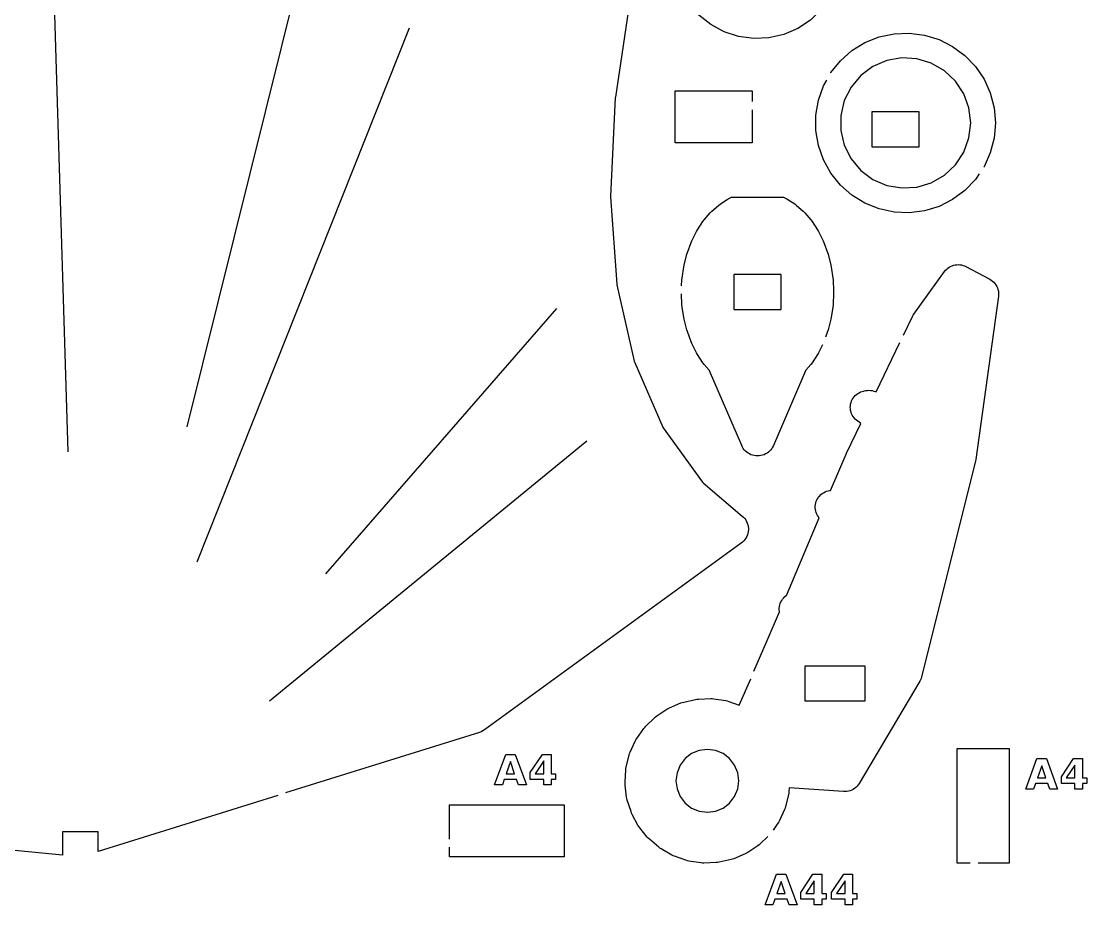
# Model space of a CAD drawing. Header units: millimetres. Extents: x 3 to 297, y 5 to 295.
# Drawn here: x 212.3 to 297.3, y 5.1 to 75.6 of the extents above; entities that cross this region are included whole.
import ezdxf

# ---------------------------------------------------------------- set-up
doc = ezdxf.new("R2010")
doc.units = ezdxf.units.MM
for name, color, linetype in [('CUT', 1, 'CONTINUOUS'), ('ENGRAVE', 5, 'CONTINUOUS'), ('SCORE', 7, 'CONTINUOUS')]:
    doc.layers.add(name, color=color, linetype=linetype)

msp = doc.modelspace()

# ---------------------------------------------------------------- linework, layer by layer
at = {"layer": 'CUT', "color": 1}
for points in [[(276.4073, 76.9621), (276.1023, 76.5423), (275.2243, 75.7029), (274.2106, 75.0337), (273.0937, 74.5563), (271.9095, 74.286), (270.696, 74.2315), (269.4924, 74.3946), (268.3371, 74.7699), (267.2675, 75.3455), (266.3178, 76.1028), (265.5187, 77.0176), (264.8957, 78.0603), (264.4689, 79.1975), (264.252, 80.3927), (264.252, 81.6073), (264.4689, 82.8025), (264.8957, 83.9397), (265.2015, 84.4516)], [(260.8999, 77.824), (259.6646, 69.5675), (259.6586, 69.5072), (259.2702, 61.6671), (259.271, 61.5932), (259.7701, 54.6229), (259.7723, 54.6027), (259.7761, 54.5826), (261.1632, 48.4794), (261.1698, 48.4553), (261.1787, 48.432), (263.4471, 43.2134), (263.4601, 43.1875), (263.4759, 43.1631), (266.6219, 38.8223), (266.6423, 38.7976), (266.6654, 38.7754), (269.7887, 36.1259), (269.8881, 36.0326), (269.9788, 35.9284), (270.0586, 35.8157), (270.1267, 35.6955), (270.1824, 35.569), (270.2252, 35.4376), (270.2545, 35.3026), (270.2701, 35.1654), (270.2719, 35.0272), (270.2598, 34.8896), (270.234, 34.7539), (270.1947, 34.6214), (270.1422, 34.4936), (270.0773, 34.3717), (270.0004, 34.2569), (269.9124, 34.1504), (269.8141, 34.0532), (269.708, 33.9677), (249.2153, 19.0639), (249.0917, 18.9838), (248.9583, 18.9168), (248.8203, 18.8653), (233.3597, 14.0338)], [(276.8395, 71.4898), (276.8552, 71.518), (277.6198, 72.4648), (278.5333, 73.2689), (279.5697, 73.907), (280.6989, 74.3608), (281.8886, 74.6172), (283.1045, 74.6688), (284.3117, 74.5142), (285.4753, 74.1579), (286.562, 73.61), (287.5405, 72.8863), (288.3826, 72.0076), (289.0641, 70.9993), (289.5654, 69.8904), (289.8721, 68.7126), (289.9753, 67.5), (289.8721, 66.2874), (289.5654, 65.1096), (289.0641, 64.0007), (289.0412, 63.9667)], [(288.6772, 63.4282), (288.3826, 62.9924), (287.5405, 62.1137), (286.562, 61.39), (285.4753, 60.8421), (284.3117, 60.4858), (283.1045, 60.3312), (281.8886, 60.3828), (280.6989, 60.6392), (279.5697, 61.093), (278.5333, 61.7311), (277.6198, 62.5352), (276.8552, 63.482), (276.2617, 64.5445), (275.8563, 65.692), (275.6506, 66.8915), (275.6506, 68.1085), (275.8563, 69.308), (276.2617, 70.4555), (276.5225, 70.9224)], [(270.575, 68.55), (270.575, 65.925), (264.425, 65.925), (264.425, 70.075), (270.575, 70.075), (270.575, 69.2)], [(264.9497, 54.5046), (264.9734, 54.9854), (264.9864, 55.1171), (265.1208, 56.0184), (265.1475, 56.151), (265.3677, 57.0157), (265.4094, 57.1497), (265.7093, 57.9606), (265.768, 58.0959), (266.1396, 58.8375), (266.2179, 58.9732), (266.651, 59.6317), (266.752, 59.766), (267.2347, 60.3305), (267.3615, 60.4598), (267.8811, 60.9227), (268.036, 61.0416), (268.5787, 61.3985), (268.6696, 61.4533), (268.7646, 61.5008), (268.9285, 61.575), (273.0715, 61.575), (273.2354, 61.5008), (273.3304, 61.4533), (273.4213, 61.3985), (273.964, 61.0416), (274.1189, 60.9227), (274.6385, 60.4598), (274.7653, 60.3305), (275.248, 59.766), (275.349, 59.6317), (275.7821, 58.9732), (275.8604, 58.8375), (276.232, 58.0959), (276.2907, 57.9606), (276.5906, 57.1497), (276.6323, 57.0157), (276.8525, 56.151), (276.8792, 56.0184), (277.0136, 55.1171), (277.0266, 54.9854), (277.0719, 54.0657), (277.0719, 53.9343), (277.0258, 52.9978), (277.0031, 52.8097), (277.0012, 52.7997), (276.8792, 51.9816), (276.8525, 51.849), (276.6323, 50.9843), (276.5906, 50.8503), (276.4241, 50.4001)], [(282.63, 50.5531), (283.3544, 52.0536), (283.4086, 52.1543), (283.4713, 52.2499), (285.9211, 55.6464), (285.9989, 55.7441), (286.087, 55.8352), (286.1834, 55.9175), (286.2872, 55.9903), (286.3975, 56.0527), (286.5132, 56.1044), (286.6334, 56.1447), (286.7568, 56.1734), (286.8825, 56.1902), (287.0091, 56.1948), (287.1357, 56.1874), (287.2609, 56.1679), (287.3837, 56.1365), (287.5029, 56.0936), (287.6159, 56.0402), (289.525, 55.0236), (289.6387, 54.9554), (289.7465, 54.8748), (289.8456, 54.7838), (289.9349, 54.6831), (290.0136, 54.5739), (290.0808, 54.4574), (290.1358, 54.3345), (290.178, 54.2068), (290.2071, 54.0754), (290.2227, 53.9418), (290.2247, 53.8072), (290.2132, 53.6751), (288.4101, 40.6549), (288.384, 40.52), (284.0891, 23.2938), (284.0524, 23.1723), (284.0035, 23.0533), (283.9441, 22.9412), (279.1002, 14.7829), (279.0275, 14.6734), (278.943, 14.5703), (278.8485, 14.4762), (278.7451, 14.3921), (278.6337, 14.3188), (278.5155, 14.2571), (278.3918, 14.2075), (278.2637, 14.1707), (278.1325, 14.1469), (277.9996, 14.1364), (277.8682, 14.1392), (273.5263, 14.4531), (273.5068, 14.1256), (273.494, 14.0056), (273.4703, 13.8873), (273.2353, 12.9448), (273.2007, 12.8292), (273.1557, 12.7173), (272.7515, 11.8341), (272.6963, 11.7268), (272.6314, 11.6251), (272.2394, 11.069)], [(276.1792, 49.7987), (275.8604, 49.1625), (275.7821, 49.0268), (275.349, 48.3683), (275.248, 48.234), (274.8442, 47.7619), (274.8301, 47.7436), (274.82, 47.7229), (272.2631, 41.7569), (272.2054, 41.6384), (272.1355, 41.5246), (272.0549, 41.4181), (271.9644, 41.32), (271.8648, 41.231), (271.757, 41.1522), (271.642, 41.0842), (271.5211, 41.0276), (271.3952, 40.9831), (271.2655, 40.951), (271.1334, 40.9316), (271, 40.9251), (270.8666, 40.9316), (270.7345, 40.951), (270.6048, 40.9831), (270.4789, 41.0276), (270.358, 41.0842), (270.243, 41.1522), (270.1352, 41.231), (270.0356, 41.32), (269.9451, 41.4181), (269.8645, 41.5246), (269.7946, 41.6384), (269.7369, 41.7569), (267.18, 47.7229), (267.1699, 47.7436), (267.1558, 47.7619), (266.752, 48.234), (266.651, 48.3683), (266.2179, 49.0268), (266.1396, 49.1625), (265.768, 49.9041), (265.7093, 50.0394), (265.4094, 50.8503), (265.3677, 50.9843), (265.1475, 51.849), (265.1208, 51.9816), (264.9988, 52.7997), (264.9969, 52.8097), (264.9742, 52.9978), (264.932, 53.8552)], [(270.7133, 23.7437), (271.7735, 26.1865), (271.7759, 26.192), (272.7451, 28.4886), (272.7484, 28.4977), (272.7454, 28.5183), (272.7331, 28.6473), (272.7337, 28.7788), (272.7472, 28.9095), (272.7737, 29.0383), (272.8128, 29.1638), (272.8641, 29.2848), (272.9271, 29.4001), (273.0013, 29.5086), (273.0859, 29.6093), (273.18, 29.701), (273.2813, 29.7819), (273.2943, 29.7912), (273.2985, 29.8), (275.9137, 35.9969), (275.8637, 36.0577), (275.7907, 36.167), (275.7288, 36.283), (275.6787, 36.4045), (275.6409, 36.5304), (275.6158, 36.6594), (275.6035, 36.7903), (275.6043, 36.9217), (275.6181, 37.0524), (275.6448, 37.1811), (275.6842, 37.3066), (275.7357, 37.4275), (275.799, 37.5427), (275.8734, 37.6511), (275.9581, 37.7515), (276.0524, 37.8431), (276.1553, 37.9249), (276.2658, 37.9961), (276.3828, 38.056), (276.5051, 38.104), (276.6317, 38.1397), (276.7611, 38.1626), (276.8299, 38.1679), (278.0592, 41.0806), (278.0859, 41.1398), (279.2268, 43.5032), (278.8857, 43.7814), (278.7903, 43.8674), (278.7026, 43.9636), (278.6247, 44.0681), (278.5575, 44.1796), (278.5015, 44.2973), (278.4574, 44.4198), (278.4255, 44.5461), (278.4061, 44.6749), (278.3995, 44.805), (278.4057, 44.9351), (278.4247, 45.064), (278.4562, 45.1904), (278.5, 45.3131), (278.5556, 45.4309), (278.6225, 45.5427), (278.7, 45.6473), (278.7875, 45.7439), (278.884, 45.8313), (278.9886, 45.9089), (279.1004, 45.9759), (279.2182, 46.0315), (279.3408, 46.0753), (279.4654, 46.1064), (279.6333, 46.1397), (279.7605, 46.1584), (279.8908, 46.1647), (280.0211, 46.158), (280.1501, 46.1387), (280.2766, 46.1067), (280.3993, 46.0624), (280.4505, 46.038), (282.3475, 49.9677)], [(271.831, 10.5656), (271.2195, 9.9702), (271.1292, 9.8901), (271.032, 9.8187), (270.2234, 9.2805), (270.12, 9.2184), (270.0113, 9.1661), (269.1176, 8.7856), (269.0045, 8.7435), (268.888, 8.7121), (267.9396, 8.5023), (267.8207, 8.4817), (267.7004, 8.4722), (266.7297, 8.4403), (266.609, 8.4419), (266.489, 8.4547), (265.5289, 8.6017), (265.4106, 8.6254), (265.295, 8.66), (264.3783, 8.9809), (264.2664, 9.026), (264.1591, 9.0812), (263.3169, 9.5651), (263.2152, 9.63), (263.1199, 9.704), (262.381, 10.3344), (262.2929, 10.4169), (262.2128, 10.5072), (261.6023, 11.2626), (261.5309, 11.3599), (261.4688, 11.4633), (261.0075, 12.3181), (260.9552, 12.4268), (260.9131, 12.5399), (260.6167, 13.4649), (260.5853, 13.5813), (260.5647, 13.7002), (260.4433, 14.6639), (260.4338, 14.7842), (260.4354, 14.9049), (260.4932, 15.8744), (260.506, 15.9944), (260.5297, 16.1127), (260.7647, 17.0552), (260.7993, 17.1708), (260.8443, 17.2827), (261.2485, 18.1659), (261.3037, 18.2732), (261.3686, 18.3749), (261.9282, 19.1688), (262.0022, 19.2641), (262.0846, 19.3522), (262.7805, 20.0298), (262.8708, 20.1099), (262.968, 20.1813), (263.7766, 20.7195), (263.88, 20.7816), (263.9887, 20.8339), (264.8824, 21.2144), (264.9955, 21.2565), (265.112, 21.2879), (266.0604, 21.4977), (266.1793, 21.5183), (266.2996, 21.5278), (267.2703, 21.5597), (267.391, 21.5581), (267.511, 21.5453), (268.4711, 21.3983), (268.5894, 21.3746), (268.705, 21.34), (269.5427, 21.0467), (270.4545, 23.1475)], [(287.95, 8.425), (286.925, 8.425), (286.925, 17.575), (291.075, 17.575), (291.075, 8.425), (288.6, 8.425)], [(232.7393, 13.8399), (218.425, 9.3667), (218.425, 10.925), (215.575, 10.925), (215.575, 9.0643), (166.0282, 13.9219)], [(246.425, 10.35), (246.425, 13.075), (255.575, 13.075), (255.575, 8.925), (246.425, 8.925), (246.425, 9.7)]]:
    msp.add_lwpolyline(points, dxfattribs=at)
for points in [[(283.895, 65.605), (283.895, 68.395), (280.105, 68.395), (280.105, 65.605), (283.895, 65.605)], [(269.105, 55.395), (269.105, 52.605), (272.895, 52.605), (272.895, 55.395), (269.105, 55.395)], [(279.5766, 21.3726), (279.5766, 24.1626), (274.7866, 24.1626), (274.7866, 21.3726), (279.5766, 21.3726)], [(267, 17.5061), (266.3514, 17.4207), (265.747, 17.1703), (265.2279, 16.7721), (264.8297, 16.253), (264.5793, 15.6486), (264.4939, 15), (264.5793, 14.3514), (264.8297, 13.747), (265.2279, 13.2279), (265.747, 12.8297), (266.3514, 12.5793), (267, 12.4939), (267.6486, 12.5793), (268.253, 12.8297), (268.7721, 13.2279), (269.1703, 13.747), (269.4207, 14.3514), (269.5061, 15), (269.4207, 15.6486), (269.1703, 16.253), (268.7721, 16.7721), (268.253, 17.1703), (267.6486, 17.4207), (267, 17.5061)]]:
    msp.add_lwpolyline(points, close=True, dxfattribs=at)
at = {"layer": 'ENGRAVE', "color": 5}
for points in [[(250.6522, 14.6748), (250.0223, 14.6748), (250.9224, 17.1048), (251.6694, 17.1048), (252.5695, 14.6748), (251.9396, 14.6748), (251.7866, 15.1175), (250.8068, 15.1175), (250.6522, 14.6748)], [(254.5388, 15.5716), (254.8855, 15.5716), (254.8855, 15.1175), (254.5388, 15.1175), (254.5388, 14.6748), (253.9463, 14.6748), (253.9463, 15.1175), (252.8689, 15.1175), (252.8689, 15.6546), (253.8422, 17.1048), (254.5388, 17.1048), (254.5388, 15.5716)], [(251.2967, 16.5351), (250.9631, 15.5684), (251.6287, 15.5684), (251.2967, 16.5351)], [(253.9463, 15.5716), (253.9463, 16.5889), (253.2595, 15.5716), (253.9463, 15.5716)], [(293.0183, 14.3481), (292.3884, 14.3481), (293.2884, 16.7781), (294.0355, 16.7781), (294.9356, 14.3481), (294.3057, 14.3481), (294.1527, 14.7908), (293.1729, 14.7908), (293.0183, 14.3481)], [(293.6628, 16.2084), (293.3291, 15.2416), (293.9948, 15.2416), (293.6628, 16.2084)], [(296.9048, 15.2449), (297.2515, 15.2449), (297.2515, 14.7908), (296.9048, 14.7908), (296.9048, 14.3481), (296.3124, 14.3481), (296.3124, 14.7908), (295.2349, 14.7908), (295.2349, 15.3279), (296.2082, 16.7781), (296.9048, 16.7781), (296.9048, 15.2449)], [(296.3124, 15.2449), (296.3124, 16.2621), (295.6256, 15.2449), (296.3124, 15.2449)], [(272.2329, 5.1153), (271.603, 5.1153), (272.5031, 7.5453), (273.2501, 7.5453), (274.1502, 5.1153), (273.5203, 5.1153), (273.3673, 5.558), (272.3875, 5.558), (272.2329, 5.1153)], [(272.8774, 6.9757), (272.5438, 6.0089), (273.2094, 6.0089), (272.8774, 6.9757)], [(276.4662, 6.0121), (276.4662, 5.558), (276.1195, 5.558), (276.1195, 5.1153), (275.527, 5.1153), (275.527, 5.558), (274.4496, 5.558), (274.4496, 6.0951), (275.4229, 7.5453), (276.1195, 7.5453), (276.1195, 6.0121), (276.4662, 6.0121)], [(275.527, 7.0294), (274.8402, 6.0121), (275.527, 6.0121), (275.527, 7.0294)], [(278.9188, 6.0121), (278.9188, 5.558), (278.5721, 5.558), (278.5721, 5.1153), (277.9797, 5.1153), (277.9797, 5.558), (276.9022, 5.558), (276.9022, 6.0951), (277.8755, 7.5453), (278.5721, 7.5453), (278.5721, 6.0121), (278.9188, 6.0121)], [(277.9797, 7.0294), (277.2928, 6.0121), (277.9797, 6.0121), (277.9797, 7.0294)]]:
    msp.add_lwpolyline(points, close=True, dxfattribs=at)
at = {"layer": 'SCORE', "color": 7}
for points in [[(216.0232, 41.2642), (214.28, 98.84)], [(225.5061, 43.2444), (235.56, 83.72)], [(226.3207, 32.4722), (243.24, 75.08)], [(288, 67.5), (287.8598, 68.6992), (287.4469, 69.8338), (286.7834, 70.8425), (285.9052, 71.671), (284.8596, 72.2747), (283.703, 72.621), (282.4976, 72.6912), (281.3086, 72.4815), (280.2, 72.0033), (279.2315, 71.2823), (278.4555, 70.3574), (277.9136, 69.2785), (277.6352, 68.1037), (277.6352, 66.8963), (277.9136, 65.7215), (278.4555, 64.6426), (279.2315, 63.7177), (280.2, 62.9967), (281.3086, 62.5185), (282.4976, 62.3088), (283.703, 62.379), (284.8596, 62.7253), (285.9052, 63.329), (286.7834, 64.1575), (287.4469, 65.1662), (287.8598, 66.3008), (288, 67.5)], [(236.5812, 31.5081), (255, 52.68)], [(232.0905, 21.3712), (257.4, 42.12)]]:
    msp.add_lwpolyline(points, dxfattribs=at)

doc.saveas('drawing.dxf')
